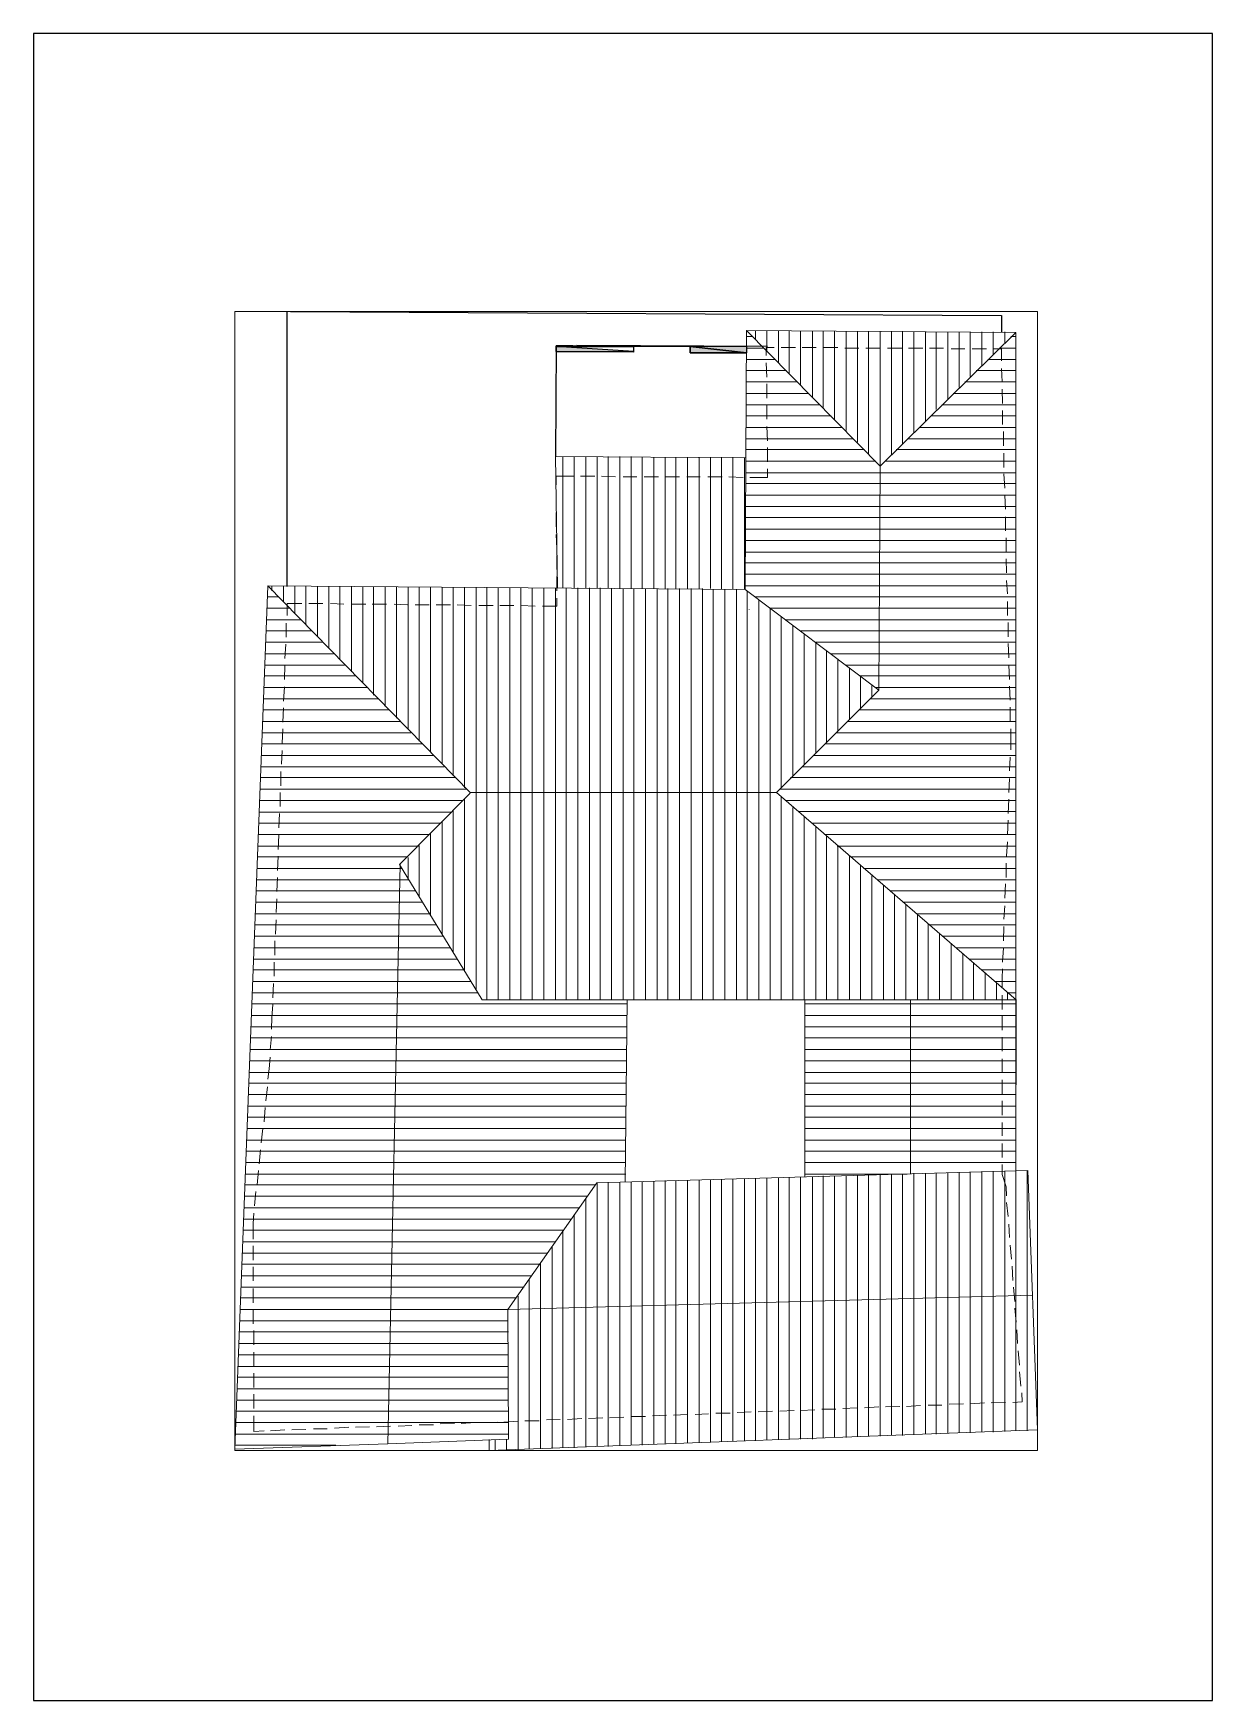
# Paper-space layout 'Layout1' of a CAD drawing. Header units: millimetres. Extents: x 64 to 274, y 59 to 356.
# The model-space entities are those that its viewports show. They can reach past a viewport. Long polylines and large blocks are cut down to what shows.
import ezdxf

# ---------------------------------------------------------------- set-up
doc = ezdxf.new("R2010")
doc.units = ezdxf.units.MM
for name, color, linetype, lineweight in [('A-ALV-___-___-EXI', 250, 'Continuous', 25), ('A-COB-___-___-EXI', 250, 'Continuous', 13), ('A-POR-___-___-EXI', 250, 'Continuous', 25)]:
    doc.layers.add(name, color=color, linetype=linetype, lineweight=lineweight)

# ---------------------------------------------------------------- blocks, each defined once
blk = doc.blocks.new('SVG - A4-23005949-Não nomeada')
at = {"layer": 'A-POR-___-___-EXI'}
for p, q in [((64.29, 356.5), (64.29, 59.5)), ((274.29, 356.5), (64.29, 356.5)), ((274.29, 59.5), (274.29, 356.5)), ((64.29, 59.5), (274.29, 59.5))]:
    blk.add_line(p, q, dxfattribs=at)

msp = doc.modelspace()

# ---------------------------------------------------------------- hatches: boundary and pattern name
at = {"layer": 'A-ALV-___-___-EXI'}
for points in [[(-45985, 53101), (-47362, 53186), (-47362, 53101)], [(-43972, 53077), (-43972, 53186), (-44972, 53186)], [(-43972, 53077), (-44972, 53186), (-44972, 53077)]]:
    msp.add_hatch(color=7, dxfattribs=at).paths.add_polyline_path(points)

# ---------------------------------------------------------------- linework, layer by layer
for p, q in [((-45985, 53186), (-47362, 53200)), ((-47362, 53186), (-47362, 53200)), ((-47362, 53200), (-45985, 53186)), ((-45985, 53186), (-47362, 53186)), ((-43595, 53186), (-46990, 53209)), ((-44972, 53186), (-45985, 53186)), ((-44972, 53186), (-44972, 53200)), ((-43972, 53186), (-44972, 53186)), ((-44972, 53186), (-44972, 53077)), ((-43972, 53077), (-44972, 53186)), ((-43972, 53186), (-44972, 53186)), ((-44972, 53077), (-44972, 53186)), ((-43972, 53186), (-44972, 53186)), ((-43972, 53077), (-44972, 53077)), ((-44972, 53077), (-43972, 53077))]:
    msp.add_line(p, q, dxfattribs=at)
for points in [[(-52152, 48914), (-52152, 53813), (-39432, 53742), (-39432, 53450)], [(-45985, 53186), (-47060, 53200), (-47362, 53200), (-47371, 51229)], [(-47060, 53200), (-47362, 53200), (-47362, 53195), (-47060, 53200)], [(-47362, 53101), (-45985, 53101), (-47362, 53186), (-47362, 53101), (-45985, 53101), (-45985, 53087), (-47362, 53101), (-47362, 53200), (-45985, 53186), (-45985, 53101), (-47362, 53186), (-45985, 53186), (-45985, 53087), (-47362, 53101)]]:
    msp.add_lwpolyline(points, dxfattribs=at)
for points in [[(-47362, 53186), (-47362, 53101), (-45985, 53101)], [(-43972, 53077), (-44972, 53186), (-43972, 53077), (-44972, 53077), (-43972, 53077), (-44972, 53077), (-44972, 53200), (-43972, 53186)]]:
    msp.add_lwpolyline(points, close=True, dxfattribs=at)
at = {"layer": 'A-COB-___-___-EXI'}
for p, q in [((-43812, 53473), (-43812, 53318)), ((-43609, 53473), (-43609, 53115)), ((-43402, 53473), (-43402, 52907)), ((-43208, 53473), (-43208, 52705)), ((-43006, 53464), (-43006, 52497)), ((-42798, 53464), (-42798, 52295)), ((-42605, 53464), (-42605, 52087)), ((-42402, 53464), (-42402, 51880)), ((-43864, 53365), (-43972, 53365)), ((-43972, 53077), (-43972, 53186)), ((-43355, 53171), (-43100, 53171)), ((-42982, 53171), (-42728, 53171)), ((-42596, 53171), (-42341, 53171)), ((-40785, 53450), (-40785, 51856)), ((-40592, 53450), (-40592, 52064)), ((-40384, 53450), (-40384, 52257)), ((-40182, 53450), (-40182, 52460)), ((-39988, 53450), (-39988, 52653)), ((-39781, 53450), (-39781, 52846)), ((-39578, 53450), (-39578, 53054)), ((-39371, 53450), (-39371, 53247)), ((-39177, 53365), (-39262, 53365)), ((-43656, 53162), (-43972, 53162)), ((-43463, 52955), (-43972, 52955)), ((-43609, 52643), (-43619, 52898)), ((-42218, 53162), (-41969, 53162)), ((-41846, 53162), (-41591, 53162)), ((-41459, 53162), (-41205, 53162)), ((-41087, 53162), (-40832, 53162)), ((-40710, 53162), (-40460, 53162)), ((-40323, 53148), (-40083, 53148)), ((-39951, 53148), (-39696, 53148)), ((-39177, 52955), (-39673, 52955)), ((-39177, 53162), (-39470, 53162)), ((-43260, 52761), (-43972, 52761)), ((-39177, 52761), (-39880, 52761)), ((-39432, 52799), (-39418, 52559)), ((-43067, 52559), (-43972, 52559)), ((-42860, 52351), (-43972, 52351)), ((-43609, 52266), (-43609, 52521)), ((-42195, 52511), (-42195, 52483)), ((-41992, 52511), (-41992, 52483)), ((-41799, 52511), (-41799, 52483)), ((-41591, 52511), (-41591, 52483)), ((-41389, 52511), (-41389, 52483)), ((-41195, 52511), (-41195, 52483)), ((-40988, 52511), (-40988, 52483)), ((-39177, 52351), (-40290, 52351)), ((-39177, 52559), (-40083, 52559)), ((-39418, 52427), (-39409, 52172)), ((-42666, 52148), (-43972, 52148)), ((-43609, 51894), (-43609, 52148)), ((-39177, 52148), (-40493, 52148)), ((-39409, 52049), (-39409, 51800)), ((-42464, 51955), (-43982, 51955)), ((-42270, 51748), (-43982, 51748)), ((-43595, 51507), (-43609, 51762)), ((-39177, 51748), (-40893, 51748)), ((-39177, 51955), (-40686, 51955)), ((-42063, 51545), (-43982, 51545)), ((-43595, 51135), (-43595, 51389)), ((-39177, 51545), (-41096, 51545)), ((-39394, 51677), (-39394, 51422)), ((-47239, 51229), (-47239, 48891)), ((-47037, 51229), (-47037, 48891)), ((-46829, 51229), (-46829, 48891)), ((-45019, 51220), (-45019, 48876)), ((-44816, 51220), (-44816, 48876)), ((-44609, 51220), (-44609, 48876)), ((-44415, 51220), (-44415, 48862)), ((-44213, 51220), (-44213, 48862)), ((-44005, 51205), (-44005, 48862)), ((-41870, 51352), (-43982, 51352)), ((-41667, 51144), (-43982, 51144)), ((-39177, 51144), (-41507, 51144)), ((-39177, 51352), (-41304, 51352)), ((-39385, 51290), (-39385, 51036)), ((-46928, 50880), (-46674, 50880)), ((-46551, 50880), (-46301, 50866)), ((-46165, 50866), (-45924, 50866)), ((-45792, 50866), (-45537, 50866)), ((-45420, 50866), (-45165, 50866)), ((-45033, 50866), (-44793, 50866)), ((-44656, 50866), (-44406, 50866)), ((-44283, 50866), (-44029, 50857)), ((-39385, 50918), (-39371, 50663)), ((-47362, 50347), (-47362, 50602)), ((-39371, 50541), (-39361, 50291)), ((-47362, 49975), (-47362, 50230)), ((-42209, 50338), (-42242, 50338)), ((-41591, 50338), (-41969, 50338)), ((-46433, 50107), (-46433, 50060)), ((-46226, 50107), (-46226, 50060)), ((-46023, 50107), (-46023, 50060)), ((-45830, 50107), (-45830, 50060)), ((-45622, 50107), (-45622, 50060)), ((-45420, 50107), (-45420, 50060)), ((-42209, 50145), (-42242, 50145)), ((-42209, 49937), (-42242, 49937)), ((-41591, 50145), (-41785, 50145)), ((-41591, 49937), (-41785, 49937)), ((-39361, 50154), (-39361, 49904)), ((-47348, 49588), (-47362, 49843)), ((-42209, 49735), (-42242, 49735)), ((-39347, 49782), (-39347, 49527)), ((-47348, 49216), (-47348, 49466)), ((-42209, 49527), (-42242, 49527)), ((-42209, 49334), (-42242, 49334)), ((-39347, 49409), (-39338, 49155)), ((-47348, 48839), (-47348, 49093)), ((-42209, 49131), (-42242, 49131)), ((-39338, 49023), (-39324, 48782)), ((-52312, 48730), (-52501, 48730)), ((-52421, 48924), (-52421, 48839)), ((-52213, 48924), (-52213, 48636)), ((-52011, 48914), (-52011, 48429)), ((-51817, 48914), (-51817, 48226)), ((-51610, 48914), (-51610, 48018)), ((-51407, 48914), (-51407, 47816)), ((-51214, 48914), (-51214, 47608)), ((-51006, 48914), (-51006, 47391)), ((-50804, 48914), (-50804, 47189)), ((-50610, 48914), (-50610, 46981)), ((-50403, 48914), (-50403, 46778)), ((-50200, 48900), (-50200, 46571)), ((-49993, 48900), (-49993, 46368)), ((-49799, 48900), (-49799, 46161)), ((-49597, 48900), (-49597, 45958)), ((-49389, 48900), (-49389, 45751)), ((-49196, 48900), (-49196, 45543)), ((-48993, 48900), (-48993, 45326)), ((-52105, 48528), (-52501, 48528)), ((-52152, 48396), (-52152, 48612)), ((-51765, 48612), (-51516, 48612)), ((-51379, 48612), (-51138, 48598)), ((-51006, 48598), (-50752, 48598)), ((-50634, 48598), (-50379, 48598)), ((-50247, 48598), (-50007, 48589)), ((-49870, 48589), (-49620, 48589)), ((-49498, 48589), (-49243, 48589)), ((-49125, 48589), (-48871, 48575)), ((-48739, 48575), (-48484, 48575)), ((-48362, 48575), (-48112, 48575)), ((-47989, 48575), (-47734, 48561)), ((-43920, 48504), (-43920, 48513)), ((-41412, 48528), (-41606, 48528)), ((-40955, 48528), (-40988, 48528)), ((-39324, 48645), (-39324, 48396)), ((-51718, 48127), (-52529, 48127)), ((-51912, 48320), (-52515, 48320)), ((-52166, 48009), (-52166, 48259)), ((-43355, 48381), (-43355, 45341)), ((-43147, 48226), (-43147, 45534)), ((-41412, 48320), (-41606, 48320)), ((-41412, 48127), (-41606, 48127)), ((-40955, 48320), (-40988, 48320)), ((-40955, 48127), (-40988, 48127)), ((-39309, 48273), (-39309, 48018)), ((-51516, 47924), (-52529, 47924)), ((-52190, 47632), (-52176, 47886)), ((-42944, 48070), (-42944, 45737)), ((-42737, 47924), (-42737, 45944)), ((-41412, 47924), (-41606, 47924)), ((-40955, 47924), (-40988, 47924)), ((-39309, 47901), (-39300, 47646)), ((-51322, 47717), (-52539, 47717)), ((-42544, 47769), (-42544, 46137)), ((-42341, 47622), (-42341, 46340)), ((-41412, 47717), (-41606, 47717)), ((-40955, 47717), (-40988, 47717)), ((-51129, 47514), (-52553, 47514)), ((-50922, 47321), (-52553, 47321)), ((-52199, 47259), (-52190, 47514)), ((-42134, 47467), (-42134, 46547)), ((-41940, 47307), (-41940, 46741)), ((-41412, 47514), (-41615, 47514)), ((-41615, 47321), (-41219, 47321)), ((-40955, 47514), (-40988, 47514)), ((-39300, 47514), (-39286, 47259)), ((-50728, 47113), (-52562, 47113)), ((-52213, 46873), (-52199, 47127)), ((-41738, 47165), (-41738, 46943)), ((-39286, 47137), (-39276, 46887)), ((-50342, 46717), (-52576, 46717)), ((-50535, 46910), (-52562, 46910)), ((-52228, 46500), (-52213, 46750)), ((-39177, 46717), (-41969, 46717)), ((-39177, 46910), (-41761, 46910)), ((-39276, 46764), (-39276, 46510)), ((-50139, 46510), (-52586, 46510)), ((-52237, 46123), (-52228, 46378)), ((-39177, 46510), (-42171, 46510)), ((-49752, 46114), (-52600, 46114)), ((-49946, 46307), (-52586, 46307)), ((-46165, 46052), (-46165, 46005)), ((-45976, 46052), (-45976, 46005)), ((-45769, 46052), (-45769, 46005)), ((-45561, 46052), (-45561, 46005)), ((-45372, 46052), (-45372, 46005)), ((-45165, 46052), (-45165, 46005)), ((-39177, 46114), (-42572, 46114)), ((-39177, 46307), (-42379, 46307)), ((-49545, 45906), (-52614, 45906)), ((-52251, 45751), (-52237, 45991)), ((-46165, 45821), (-46165, 45774)), ((-45976, 45821), (-45976, 45774)), ((-45769, 45821), (-45769, 45774)), ((-45561, 45821), (-45561, 45774)), ((-45372, 45821), (-45372, 45774)), ((-45165, 45821), (-45165, 45774)), ((-39177, 45906), (-42775, 45906)), ((-39276, 45873), (-39286, 45628)), ((-49158, 45510), (-52624, 45510)), ((-49352, 45704), (-52614, 45704)), ((-52261, 45364), (-52261, 45619)), ((-39177, 45510), (-43185, 45510)), ((-39177, 45704), (-42982, 45704)), ((-39286, 45496), (-39300, 45242)), ((-48956, 45303), (-52638, 45303)), ((-52275, 44992), (-52275, 45242)), ((-39177, 45303), (-43378, 45303)), ((-43355, 45161), (-43355, 41550)), ((-52261, 44893), (-52647, 44893)), ((-49026, 45100), (-52638, 45100)), ((-52298, 44614), (-52284, 44869)), ((-49196, 44930), (-49196, 42394)), ((-48993, 45133), (-48993, 42068)), ((-39177, 45100), (-43284, 45100)), ((-43147, 44978), (-43147, 41550)), ((-40347, 44907), (-43046, 44907)), ((-43046, 44907), (-39171, 44907)), ((-39171, 44907), (-40347, 44907)), ((-39300, 45124), (-39309, 44869)), ((-49427, 44699), (-52647, 44699)), ((-49389, 44713), (-49389, 42733)), ((-46165, 44690), (-46165, 44676)), ((-45976, 44690), (-45976, 44676)), ((-45769, 44690), (-45769, 44676)), ((-45561, 44690), (-45561, 44676)), ((-45372, 44690), (-45372, 44676)), ((-42944, 44808), (-42944, 41550)), ((-39177, 44699), (-42812, 44699)), ((-42737, 44638), (-42737, 41550)), ((-39309, 44751), (-39324, 44497)), ((-49814, 44289), (-52671, 44289)), ((-49620, 44497), (-52661, 44497)), ((-52312, 44228), (-52298, 44482)), ((-49799, 44303), (-49799, 43384)), ((-49597, 44506), (-49597, 43059)), ((-46165, 44449), (-46165, 44421)), ((-45976, 44449), (-45976, 44421)), ((-45769, 44449), (-45769, 44421)), ((-45561, 44449), (-45561, 44421)), ((-45372, 44449), (-45372, 44421)), ((-45165, 44449), (-45165, 44421)), ((-39177, 44497), (-42581, 44497)), ((-42544, 44459), (-42544, 41550)), ((-39177, 44289), (-42355, 44289)), ((-42341, 44289), (-42341, 41550)), ((-39324, 44365), (-39338, 44110)), ((-50016, 44096), (-52671, 44096)), ((-52322, 43855), (-52312, 44110)), ((-49993, 44086), (-49993, 43723)), ((-42134, 44110), (-42134, 41550)), ((-39177, 44096), (-42110, 44096)), ((-39347, 43987), (-39347, 43733)), ((-52336, 43483), (-52322, 43733)), ((-41940, 43940), (-41940, 41550)), ((-39177, 43893), (-41884, 43893)), ((-41738, 43771), (-41738, 41550)), ((-39177, 43686), (-41639, 43686)), ((-41530, 43591), (-41530, 41550)), ((-39177, 43492), (-41412, 43492)), ((-41337, 43422), (-41337, 41550)), ((-39361, 43615), (-39371, 43360)), ((-52345, 43106), (-52336, 43351)), ((-39168, 43290), (-41181, 43290)), ((-41134, 43252), (-41134, 41550)), ((-39168, 43082), (-40941, 43082)), ((-40927, 43073), (-40927, 41550)), ((-39371, 43228), (-39385, 42988)), ((-52360, 42719), (-52345, 42974)), ((-40733, 42903), (-40733, 41550)), ((-39168, 42889), (-40710, 42889)), ((-39385, 42856), (-39394, 42601)), ((-52369, 42347), (-52369, 42601)), ((-40531, 42719), (-40531, 41550)), ((-39168, 42686), (-40483, 42686)), ((-40323, 42554), (-40323, 41550)), ((-39168, 42479), (-40243, 42479)), ((-39394, 42479), (-39409, 42224)), ((-52383, 41974), (-52383, 42224)), ((-40120, 42384), (-40120, 41550)), ((-39168, 42276), (-40012, 42276)), ((-39927, 42201), (-39927, 41550)), ((-39168, 42083), (-39772, 42083)), ((-39720, 42036), (-39720, 41550)), ((-52407, 41588), (-52393, 41842)), ((-39168, 41875), (-39541, 41875)), ((-39517, 41852), (-39517, 41550)), ((-39418, 41635), (-39418, 41380)), ((-39324, 41682), (-39324, 41550)), ((-39168, 41673), (-39309, 41673)), ((-42930, 41550), (-42930, 38401)), ((-41049, 41550), (-41049, 38448)), ((-39418, 41262), (-39418, 41008)), ((-52454, 40659), (-52430, 40899)), ((-39418, 40885), (-39418, 40635)), ((-51610, 40466), (-51718, 40466)), ((-51369, 40466), (-51379, 40466)), ((-48376, 40466), (-48390, 40466)), ((-48088, 40466), (-48159, 40466)), ((-41497, 40466), (-41544, 40466)), ((-41002, 40466), (-41049, 40466)), ((-40545, 40466), (-40578, 40466)), ((-39418, 40499), (-39418, 40249)), ((-51610, 40258), (-51718, 40258)), ((-51369, 40258), (-51379, 40258)), ((-48376, 40258), (-48390, 40258)), ((-48088, 40258), (-48159, 40258)), ((-41497, 40258), (-41544, 40258)), ((-41002, 40258), (-41049, 40258)), ((-40545, 40258), (-40578, 40258)), ((-39418, 40126), (-39418, 39872)), ((-52529, 39754), (-52501, 40004)), ((-51610, 40065), (-51718, 40065)), ((-51610, 39862), (-51718, 39862)), ((-51369, 40065), (-51379, 40065)), ((-51369, 39862), (-51379, 39862)), ((-48376, 40065), (-48390, 40065)), ((-48376, 39862), (-48390, 39862)), ((-48088, 40065), (-48159, 40065)), ((-48088, 39862), (-48159, 39862)), ((-41497, 40065), (-41544, 40065)), ((-41497, 39862), (-41544, 39862)), ((-41002, 40065), (-41049, 40065)), ((-41002, 39862), (-41049, 39862)), ((-40545, 40065), (-40578, 40065)), ((-40545, 39862), (-40578, 39862)), ((-52562, 39377), (-52539, 39631)), ((-51610, 39655), (-51718, 39655)), ((-51369, 39655), (-51379, 39655)), ((-48376, 39655), (-48390, 39655)), ((-48088, 39655), (-48159, 39655)), ((-41497, 39655), (-41544, 39655)), ((-41002, 39655), (-41049, 39655)), ((-40545, 39655), (-40578, 39655)), ((-39418, 39754), (-39418, 39499)), ((-52614, 39004), (-52586, 39259)), ((-51610, 39461), (-51718, 39461)), ((-51369, 39461), (-51379, 39461)), ((-48376, 39461), (-48390, 39461)), ((-48088, 39461), (-48159, 39461)), ((-41497, 39461), (-41544, 39461)), ((-40545, 39461), (-40578, 39461)), ((-39418, 39367), (-39418, 39127)), ((-39418, 38990), (-39418, 38740)), ((-52647, 38632), (-52624, 38882)), ((-52685, 38254), (-52661, 38509)), ((-41110, 38448), (-42930, 38448)), ((-52732, 37882), (-52708, 38137)), ((-39338, 37943), (-39309, 37689)), ((-39300, 37557), (-39286, 37316)), ((-52756, 36916), (-52756, 37170)), ((-39276, 37180), (-39253, 36930)), ((-52756, 36543), (-52756, 36793)), ((-45226, 36722), (-45226, 36675)), ((-45019, 36722), (-45019, 36675)), ((-44816, 36722), (-44816, 36675)), ((-44609, 36722), (-44609, 36675)), ((-44415, 36722), (-44415, 36675)), ((-44213, 36722), (-44213, 36675)), ((-39239, 36807), (-39225, 36553)), ((-52756, 36156), (-52756, 36411)), ((-45226, 36505), (-45226, 36435)), ((-45019, 36505), (-45019, 36435)), ((-44816, 36505), (-44816, 36435)), ((-44609, 36505), (-44609, 36435)), ((-44415, 36505), (-44415, 36435)), ((-44213, 36505), (-44213, 36435)), ((-39215, 36435), (-39192, 36180)), ((-52756, 35779), (-52756, 36034)), ((-39192, 36057), (-39168, 35808)), ((-52746, 35407), (-52746, 35661)), ((-45226, 35808), (-45226, 35793)), ((-45019, 35808), (-45019, 35793)), ((-44816, 35808), (-44816, 35793)), ((-44609, 35808), (-44609, 35793)), ((-44415, 35808), (-44415, 35793)), ((-44213, 35808), (-44213, 35793)), ((-39154, 35671), (-39144, 35430)), ((-45226, 35577), (-45226, 35553)), ((-45019, 35577), (-45019, 35553)), ((-44816, 35577), (-44816, 35553)), ((-44609, 35577), (-44609, 35553)), ((-44415, 35577), (-44415, 35553)), ((-44213, 35577), (-44213, 35553)), ((-52746, 35034), (-52746, 35275)), ((-39130, 35298), (-39107, 35044)), ((-52746, 34648), (-52746, 34902)), ((-39107, 34926), (-39083, 34671)), ((-52746, 34271), (-52746, 34525)), ((-45019, 34162), (-45273, 34153)), ((-44646, 34176), (-44887, 34162)), ((-44260, 34190), (-44514, 34190)), ((-43887, 34214), (-44137, 34200)), ((-43510, 34223), (-43765, 34214)), ((-43124, 34238), (-43378, 34223)), ((-42751, 34247), (-43006, 34238)), ((-42379, 34261), (-42629, 34261)), ((-42002, 34285), (-42256, 34271)), ((-41615, 34299), (-41870, 34285)), ((-41242, 34308), (-41497, 34299)), ((-40870, 34323), (-41120, 34308)), ((-40493, 34332), (-40733, 34332)), ((-40106, 34356), (-40361, 34346)), ((-39734, 34370), (-39988, 34356)), ((-39361, 34379), (-39611, 34370)), ((-52190, 33889), (-52444, 33875)), ((-51817, 33898), (-52067, 33889)), ((-51440, 33912), (-51681, 33912)), ((-51054, 33936), (-51308, 33922)), ((-50681, 33945), (-50936, 33936)), ((-50309, 33959), (-50559, 33945)), ((-49931, 33969), (-50172, 33959)), ((-49545, 33983), (-49799, 33983)), ((-49172, 34007), (-49427, 33997)), ((-48800, 34021), (-49050, 34007)), ((-48413, 34030), (-48663, 34021)), ((-48036, 34044), (-48291, 34030)), ((-47664, 34054), (-47918, 34054)), ((-47291, 34077), (-47532, 34068)), ((-46905, 34091), (-47155, 34077)), ((-46528, 34106), (-46782, 34091)), ((-46155, 34115), (-46410, 34106)), ((-45769, 34129), (-46023, 34129)), ((-45396, 34153), (-45646, 34139)), ((-51285, 33620), (-53071, 33620)), ((-48446, 33719), (-48446, 33526)), ((-48244, 33728), (-48244, 33535))]:
    msp.add_line(p, q, dxfattribs=at)
for points in [[(-52492, 48924), (-43996, 48862), (-43972, 53473)], [(-41591, 51059), (-43972, 53473), (-39177, 53440), (-39177, 38509)], [(-42195, 53464), (-42195, 52149), (-42195, 51691)], [(-41992, 53464), (-41992, 52251), (-41992, 51484)], [(-41799, 53464), (-41799, 52430), (-41799, 51276)], [(-41591, 53464), (-41591, 52605), (-41591, 51073)], [(-41389, 53464), (-41389, 52410), (-41389, 51267)], [(-41195, 53464), (-41195, 52157), (-41195, 51460)], [(-43996, 48862), (-41615, 47066), (-41591, 51059), (-39177, 53440)], [(-43619, 53030), (-43619, 53171), (-43477, 53171)], [(-40988, 53450), (-40988, 52215), (-40988, 51663)], [(-39578, 53148), (-39432, 53148), (-39432, 52931)], [(-47338, 48891), (-47371, 51229), (-43982, 51205)], [(-46627, 51229), (-46627, 49876), (-46627, 48891)], [(-46433, 51229), (-46433, 49673), (-46433, 48876)], [(-46226, 51229), (-46226, 49879), (-46226, 48876)], [(-46023, 51229), (-46023, 49998), (-46023, 48876)], [(-45830, 51220), (-45830, 49895), (-45830, 48876)], [(-45622, 51220), (-45622, 49855), (-45622, 48876)], [(-45420, 51220), (-45420, 49748), (-45420, 48876)], [(-45226, 51220), (-45226, 49718), (-45226, 48876)], [(-47362, 50725), (-47362, 50880), (-47046, 50880)], [(-39177, 50941), (-41591, 50941), (-43982, 50941)], [(-43911, 50857), (-43595, 50857), (-43595, 51012)], [(-39177, 50748), (-41591, 50748), (-43982, 50748)], [(-39177, 50541), (-41591, 50541), (-43982, 50541)], [(-39177, 50338), (-42320, 50338), (-43982, 50338)], [(-39177, 49937), (-42601, 49937), (-43996, 49937)], [(-39177, 50145), (-42211, 50145), (-43982, 50145)], [(-39177, 49735), (-41591, 49735), (-41811, 49735), (-43996, 49735)], [(-39177, 49527), (-41606, 49527), (-41799, 49527), (-43996, 49527)], [(-39177, 49334), (-41606, 49334), (-41796, 49334), (-43996, 49334)], [(-39177, 49131), (-41606, 49131), (-41693, 49131), (-43996, 49131)], [(-41615, 47066), (-43439, 45242), (-48894, 45242), (-52492, 48924), (-53081, 33549), (-50356, 33644)], [(-48786, 48900), (-48786, 45232), (-48786, 41734)], [(-48593, 48900), (-48593, 45232), (-48593, 41550)], [(-48390, 48891), (-48390, 45232), (-48390, 41550)], [(-48182, 48891), (-48182, 45232), (-48182, 41550)], [(-47989, 48891), (-47989, 45232), (-47989, 41550)], [(-47786, 48891), (-47786, 45232), (-47786, 41550)], [(-47579, 48891), (-47579, 45232), (-47579, 41550)], [(-47371, 48891), (-47371, 45232), (-47371, 41550)], [(-47183, 48891), (-47183, 45232), (-47183, 41550)], [(-46975, 48891), (-46975, 45242), (-46975, 41550)], [(-46768, 48891), (-46768, 45242), (-46768, 41550)], [(-46579, 48891), (-46579, 45242), (-46579, 41550)], [(-46372, 48876), (-46372, 45550), (-46372, 41550)], [(-46165, 48876), (-46165, 45718), (-46165, 41550)], [(-45976, 48877), (-45976, 45431), (-45976, 41550)], [(-45769, 48876), (-45769, 45593), (-45769, 41550)], [(-45561, 48876), (-45561, 45213), (-45561, 41550)], [(-45372, 48876), (-45372, 45327), (-45372, 41550)], [(-45165, 48876), (-45165, 45342), (-45165, 41550)], [(-44958, 48876), (-44958, 45364), (-44958, 41550)], [(-44755, 48876), (-44755, 45242), (-44755, 41550)], [(-44562, 48862), (-44562, 45242), (-44562, 41550)], [(-44354, 48862), (-44354, 45242), (-44354, 41550)], [(-44151, 48862), (-44151, 45242), (-44151, 41550)], [(-39177, 48924), (-41606, 48924), (-43996, 48924)], [(-43958, 48839), (-43958, 45242), (-43958, 41550)], [(-43812, 48730), (-41606, 48730), (-41339, 48730), (-39177, 48730)], [(-51888, 48612), (-52152, 48612), (-52152, 48608)], [(-47602, 48561), (-47348, 48561), (-47348, 48707)], [(-43751, 48683), (-43751, 45242), (-43751, 41550)], [(-39177, 48528), (-40941, 48528), (-43548, 48528), (-43548, 45242), (-43548, 41550)], [(-39177, 48320), (-41057, 48320), (-43284, 48320)], [(-39177, 48127), (-41167, 48127), (-43015, 48127)], [(-39177, 47924), (-41490, 47924), (-42751, 47924)], [(-39177, 47717), (-41525, 47717), (-42473, 47717)], [(-39177, 47514), (-41697, 47514), (-42209, 47514)], [(-41940, 47321), (-41734, 47321), (-39177, 47321)], [(-39177, 47113), (-41615, 47113), (-41676, 47113)], [(-39262, 46378), (-39262, 46161), (-39262, 46005)], [(-46372, 45774), (-46372, 45242), (-46372, 44690)], [(-44958, 45774), (-44958, 45242), (-44958, 44690)], [(-46165, 45581), (-46165, 45242), (-46165, 44907)], [(-45976, 45581), (-45976, 45242), (-45976, 44907)], [(-45769, 45581), (-45769, 45242), (-45769, 44907)], [(-45561, 45581), (-45561, 45242), (-45561, 44907)], [(-45372, 45581), (-45372, 45242), (-45372, 44907)], [(-45165, 44690), (-45165, 45242), (-45165, 45581)], [(-39168, 41550), (-48677, 41550), (-50148, 43964), (-48894, 45232)], [(-43439, 45242), (-39168, 41550), (-39177, 38509), (-39177, 36288), (-39177, 33875)], [(-49220, 44893), (-50502, 44893), (-52303, 44893)], [(-50139, 43964), (-50356, 33644), (-48206, 33728), (-48220, 36034), (-48215, 36034)], [(-49979, 43686), (-50148, 43686), (-52694, 43686)], [(-50101, 43893), (-50148, 43893), (-52685, 43893)], [(-49861, 43492), (-50148, 43492), (-52694, 43492)], [(-49606, 43082), (-50163, 43082), (-52723, 43082)], [(-49738, 43290), (-50163, 43290), (-52708, 43290)], [(-49484, 42889), (-50163, 42889), (-52723, 42889)], [(-49366, 42686), (-50172, 42686), (-52732, 42686)], [(-49243, 42479), (-50172, 42479), (-52732, 42479)], [(-49125, 42276), (-50172, 42276), (-52746, 42276)], [(-49003, 42083), (-50186, 42083), (-52756, 42083)], [(-39409, 42106), (-39418, 41937), (-39418, 41767)], [(-48748, 41673), (-50186, 41673), (-52770, 41673)], [(-48871, 41875), (-50186, 41875), (-52756, 41875)], [(-46094, 41479), (-50200, 41479), (-52779, 41479)], [(-52430, 41031), (-52421, 41239), (-52407, 41465)], [(-39168, 41479), (-41049, 41479), (-42930, 41479)], [(-46108, 41069), (-50210, 41069), (-52793, 41069)], [(-46108, 41272), (-50200, 41272), (-52779, 41272)], [(-39168, 41272), (-41049, 41272), (-42930, 41272)], [(-39168, 41069), (-41049, 41069), (-42930, 41069)], [(-46108, 40876), (-50210, 40876), (-52803, 40876)], [(-39168, 40876), (-41049, 40876), (-42930, 40876)], [(-46108, 40466), (-51045, 40466), (-52817, 40466)], [(-46108, 40668), (-51033, 40668), (-52803, 40668)], [(-52492, 40140), (-52468, 40319), (-52454, 40527)], [(-48390, 40668), (-50210, 40668), (-51369, 40668)], [(-48616, 40466), (-50224, 40466), (-51138, 40466)], [(-39168, 40668), (-41067, 40668), (-42930, 40668)], [(-39168, 40466), (-40922, 40466), (-42930, 40466)], [(-40809, 40668), (-41049, 40668), (-41266, 40668)], [(-46108, 40258), (-51216, 40258), (-52817, 40258)], [(-48616, 40258), (-50224, 40258), (-51138, 40258)], [(-39168, 40258), (-41085, 40258), (-42930, 40258)], [(-46117, 39862), (-51383, 39862), (-52840, 39862)], [(-46108, 40065), (-51320, 40065), (-52831, 40065)], [(-48616, 40065), (-50224, 40065), (-51138, 40065)], [(-48616, 39862), (-50233, 39862), (-51138, 39862)], [(-39168, 40065), (-41147, 40065), (-42930, 40065)], [(-39168, 39862), (-41182, 39862), (-42930, 39862)], [(-46117, 39655), (-51216, 39655), (-52840, 39655)], [(-48616, 39655), (-50233, 39655), (-51138, 39655)], [(-39168, 39655), (-41190, 39655), (-42930, 39655)], [(-46117, 39259), (-51123, 39259), (-52864, 39259)], [(-46117, 39461), (-51117, 39461), (-52855, 39461)], [(-48390, 39259), (-50247, 39259), (-51369, 39259)], [(-48616, 39461), (-50233, 39461), (-51138, 39461)], [(-39168, 39461), (-41056, 39461), (-42930, 39461)], [(-39168, 39259), (-41117, 39259), (-42930, 39259)], [(-40809, 39461), (-41049, 39461), (-41266, 39461)], [(-40809, 39259), (-41049, 39259), (-41266, 39259)], [(-46117, 39051), (-50247, 39051), (-52864, 39051)], [(-39168, 39051), (-41049, 39051), (-42930, 39051)], [(-46117, 38655), (-50257, 38655), (-52888, 38655)], [(-46117, 38858), (-50247, 38858), (-52878, 38858)], [(-39168, 38858), (-41049, 38858), (-42930, 38858)], [(-39168, 38655), (-41049, 38655), (-42930, 38655)], [(-39418, 38618), (-39418, 38438), (-39347, 38221), (-39338, 38061)], [(-46117, 38448), (-50257, 38448), (-52888, 38448)], [(-38876, 36288), (-48220, 36034), (-46636, 38292), (-38961, 38509), (-38791, 33889), (-48555, 33526), (-48555, 33719)], [(-45830, 38316), (-45830, 36095), (-45830, 33620)], [(-45622, 38316), (-45622, 36109), (-45622, 33634)], [(-45420, 38330), (-45420, 36330), (-45420, 33634)], [(-45226, 38330), (-45226, 36269), (-45226, 33644)], [(-45019, 38339), (-45019, 36418), (-45019, 33658)], [(-44816, 38339), (-44816, 36432), (-44816, 33658)], [(-44609, 38353), (-44609, 36376), (-44609, 33667)], [(-44415, 38353), (-44415, 36314), (-44415, 33681)], [(-44213, 38363), (-44213, 36479), (-44213, 33681)], [(-44005, 38363), (-44005, 36328), (-44005, 33695)], [(-43812, 38377), (-43812, 36156), (-43812, 33695)], [(-43609, 38377), (-43609, 36156), (-43609, 33705)], [(-43402, 38386), (-43402, 36166), (-43402, 33719)], [(-43208, 38386), (-43208, 36166), (-43208, 33719)], [(-43006, 38401), (-43006, 36180), (-43006, 33728)], [(-42798, 38401), (-42798, 36180), (-42798, 33728)], [(-42605, 38415), (-42605, 36189), (-42605, 33743)], [(-42402, 38415), (-42402, 36189), (-42402, 33752)], [(-42195, 38424), (-42195, 36204), (-42195, 33752)], [(-41992, 38424), (-41992, 36204), (-41992, 33766)], [(-41799, 38438), (-41799, 36218), (-41799, 33776)], [(-41591, 38438), (-41591, 36218), (-41591, 33776)], [(-41389, 38448), (-41389, 36227), (-41389, 33790)], [(-41195, 38448), (-41195, 36227), (-41195, 33790)], [(-40988, 38462), (-40988, 36227), (-40988, 33804)], [(-40785, 38462), (-40785, 36241), (-40785, 33813)], [(-40592, 38462), (-40592, 36241), (-40592, 33813)], [(-40384, 38471), (-40384, 36251), (-40384, 33827)], [(-40182, 38471), (-40182, 36251), (-40182, 33837)], [(-39988, 38485), (-39988, 36265), (-39988, 33837)], [(-39781, 38485), (-39781, 36265), (-39781, 33851)], [(-39578, 38495), (-39578, 36274), (-39578, 33851)], [(-39371, 38495), (-39371, 36274), (-39371, 33860)], [(-38975, 38509), (-38975, 36288), (-38975, 33875)], [(-46674, 38254), (-50257, 38254), (-52902, 38254)], [(-46806, 38052), (-50271, 38052), (-52902, 38052)], [(-46627, 38292), (-46627, 36072), (-46627, 33596)], [(-46433, 38302), (-46433, 36081), (-46433, 33596)], [(-46226, 38302), (-46226, 36081), (-46226, 33611)], [(-46023, 38302), (-46023, 36095), (-46023, 33620)], [(-46952, 37844), (-50271, 37844), (-52916, 37844)], [(-52756, 37288), (-52756, 37566), (-52746, 37750)], [(-47037, 37726), (-47037, 36057), (-47037, 33573)], [(-46829, 38014), (-46829, 36072), (-46829, 33587)], [(-47098, 37642), (-50271, 37642), (-52925, 37642)], [(-47230, 37448), (-50280, 37448), (-52925, 37448)], [(-47239, 37434), (-47239, 36057), (-47239, 33573)], [(-47371, 37241), (-50280, 37241), (-52939, 37241)], [(-47433, 37147), (-47433, 36048), (-47433, 33559)], [(-47508, 37038), (-50280, 37038), (-52949, 37038)], [(-47650, 36845), (-50295, 36845), (-52949, 36845)], [(-47640, 36854), (-47640, 36048), (-47640, 33559)], [(-47796, 36637), (-50295, 36637), (-52963, 36637)], [(-47843, 36567), (-47843, 36048), (-47843, 33549)], [(-47928, 36435), (-50295, 36435), (-52972, 36435)], [(-48074, 36241), (-50309, 36241), (-52972, 36241)], [(-48036, 36274), (-48036, 36034), (-48036, 33535)], [(-45420, 36435), (-45420, 36109), (-45420, 35808)], [(-45226, 36265), (-45226, 36119), (-45226, 36024)], [(-45019, 36265), (-45019, 36119), (-45019, 36024)], [(-44816, 36265), (-44816, 36133), (-44816, 36024)], [(-44609, 36265), (-44609, 36133), (-44609, 36024)], [(-44415, 36265), (-44415, 36142), (-44415, 36024)], [(-44213, 36265), (-44213, 36142), (-44213, 36024)], [(-44005, 36435), (-44005, 36142), (-44005, 35808)], [(-48206, 36034), (-50309, 36034), (-52987, 36034)], [(-48220, 35831), (-50318, 35831), (-52987, 35831)], [(-48206, 35430), (-50318, 35430), (-53010, 35430)], [(-48206, 35638), (-50318, 35638), (-52996, 35638)], [(-48206, 35228), (-50332, 35228), (-53010, 35228)], [(-48206, 34827), (-50332, 34827), (-53034, 34827)], [(-48206, 35020), (-50332, 35020), (-53024, 35020)], [(-48206, 34624), (-50342, 34624), (-53034, 34624)], [(-39069, 34549), (-39060, 34393), (-39225, 34379)], [(-48206, 34223), (-50342, 34223), (-53057, 34223)], [(-48206, 34417), (-50342, 34417), (-53048, 34417)], [(-48206, 34021), (-50356, 34021), (-53057, 34021)], [(-52562, 33875), (-52746, 33860), (-52746, 34139)], [(-48206, 33813), (-50356, 33813), (-53071, 33813)]]:
    msp.add_lwpolyline(points, dxfattribs=at)
for points in [[(-43046, 44907), (-40347, 44907), (-39171, 44907)], [(-46132, 38302), (-46094, 41550)]]:
    msp.add_lwpolyline(points, close=True, dxfattribs=at)

psp = doc.layouts.get("Layout1")

# ---------------------------------------------------------------- block references
at = {"layer": 'A-COB-___-___-EXI'}
psp.add_blockref('SVG - A4-23005949-Não nomeada', (0, 0), dxfattribs=at)

# ---------------------------------------------------------------- viewports
at = {"layer": 'A-ALV-___-___-EXI'}
psp.add_viewport(center=(171.63, 205.52), size=(142.9, 202.869), view_center_point=(-45935.87, 43669.2), view_height=20286.938, dxfattribs=at)

doc.saveas('drawing.dxf')
